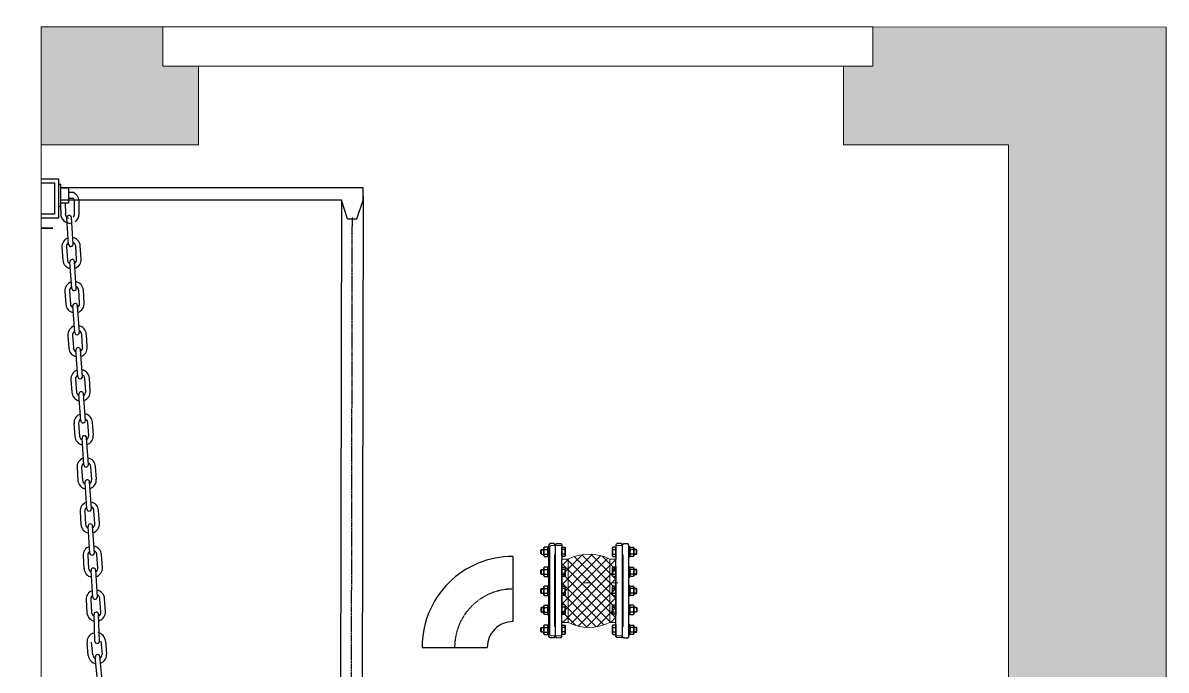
# Model space of a CAD drawing. Header units: millimetres. Extents: x -294625 to 2136527, y -251383 to 128331.
# Drawn here: x 1507182 to 1508635, y -177358 to -176536 of the extents above; entities that cross this region are included whole.
import ezdxf

# ---------------------------------------------------------------- set-up
doc = ezdxf.new("R2010")
doc.units = ezdxf.units.MM
doc.linetypes.add('CENTER', pattern=[3, 1.5, -0.5, 0.5, -0.5])
for name, color, linetype, lineweight in [('0-4', 250, 'Continuous', 5), ('01. CẤP NƯỚC LẠNH', 5, 'Continuous', 9), ('A-FLOR-3', 135, 'Continuous', 25), ('A-FLOR-PATT-1', 254, 'Continuous', 18), ('I-WALL-3', 215, 'Continuous', 35), ('I-WALL-4', 8, 'Continuous', 35), ('ICE-BP', 4, 'Continuous', 25), ('N3-NOTE', 11, 'Continuous', 13)]:
    doc.layers.add(name, color=color, linetype=linetype, lineweight=lineweight)
doc.layers.add('H-N-FITTING-35', color=2, linetype='Continuous')
doc.styles.add('P-VNTIMEH', font='vntimeh.shx', dxfattribs={"width": 0.75, "height": 300})
doc.dimstyles.new('N-NOTE', dxfattribs={"dimtxt": 200, "dimasz": 30, "dimexe": 50, "dimexo": 50, "dimgap": 100, "dimtad": 1, "dimdec": 0, "dimdsep": 46, "dimtxsty": 'P-VNTIMEH', "dimblk": 'OPEN30', "dimcen": 0, "dimse1": 1, "dimse2": 1, "dimclrd": 256, "dimclre": 7, "dimclrt": 256, "dimadec": 0, "dimazin": 0, "dimtfac": 1, "dimtdec": 0, "dimtix": 1, "dimtmove": 2, "dimatfit": 3, "dimldrblk": 'OPEN30', "dimfxl": 1, "dimtolj": 1, "dimtzin": 0, "dimarcsym": 0})

# ---------------------------------------------------------------- blocks, each defined once
blk = doc.blocks.new('cut')
for p, q in [((1044112.8, -17398.2), (1043998.8, -17398.2)), ((1043953.8, -17557.2), (1043953.8, -17443.2))]:
    blk.add_line(p, q)
at = {"color": 8, "linetype": 'CENTER'}
blk.add_arc((1043953.8, -17398.2), 102, 270, 0, dxfattribs=at)
for radius in [159, 45]:
    blk.add_arc((1043953.8, -17398.2), radius, 270, 0)
blk = doc.blocks.new('ExpSin8')
h = blk.add_hatch()
h.set_pattern_fill('ANSI37', color=8, scale=198, style=0)
h.set_pattern_definition([(45, (2.64, -165), (-17.5009, 17.5009), []), (135, (2.64, -165), (-17.5009, -17.5009), [])])
h.paths.add_polyline_path([(201.2, 115.3, 0.240369), (48.8, 115.3), (48.8, -115.3, 0.240369), (201.2, -115.3)])
h.paths.add_polyline_path([(26.4, -115.3), (48.8, -115.3), (48.8, 115.3), (26.4, 115.3)])
h.paths.add_polyline_path([(201.2, 115.3), (201.2, -115.3), (223.6, -115.3), (223.6, 115.3)])
for points in [[(2.6, 131), (0, 131), (0, -131), (2.6, -131)], [(2.6, -165), (26.4, -165), (26.4, 165), (2.6, 165)], [(247.4, -165), (223.6, -165), (223.6, 165), (247.4, 165)], [(247.4, 131), (250, 131), (250, -131), (247.4, -131)]]:
    blk.add_lwpolyline(points, close=True)
at = {"color": 8}
for points in [[(26.4, 115.3), (48.8, 115.3), (48.8, -115.3), (26.4, -115.3)], [(223.6, 115.3), (201.2, 115.3), (201.2, -115.3), (223.6, -115.3)]]:
    blk.add_lwpolyline(points, close=True, dxfattribs=at)
for centre, start, end in [((125, -33.9), 62.9686, 117.0314), ((125, 33.9), 242.9686, 297.0314)]:
    blk.add_arc(centre, 167.6, start, end)
blk = doc.blocks.new('NUT')
at = {"linetype": 'Continuous'}
for p, q in [((-14.7, 12.1), (-13.1, 13)), ((-14.7, 0.9), (-13.1, 0)), ((-7.5, 1.1), (-7.5, 11.9)), ((7.5, 1.1), (7.5, 11.9)), ((14.7, 12.1), (13.1, 13)), ((14.7, 0.9), (13.1, 0))]:
    blk.add_line(p, q, dxfattribs=at)
blk.add_lwpolyline([(-16.5, 16), (-16.5, 13), (16.5, 13), (16.5, 16)], close=True)
for points in [[(-15, 1.1), (-15, 11.9)], [(-13.1, 13), (13.1, 13)], [(-13.1, 0), (13.1, 0)], [(13.1, 0), (-13.1, 0)], [(15, 11.9), (15, 1.1)]]:
    blk.add_lwpolyline(points, dxfattribs=at)
for centre, radius, start, end in [((-11.3, 6.1), 6.9, 57.0867, 122.9133), ((-11.3, 6.9), 6.9, 237.0867, 302.9133), ((0, -13), 26, 73.2213, 106.7787), ((0, 26), 26, 253.2213, 286.7787), ((11.3, 6.1), 6.9, 57.0867, 122.9133), ((11.3, 6.9), 6.9, 237.0867, 302.9133)]:
    blk.add_arc(centre, radius, start, end, dxfattribs=at)
blk = doc.blocks.new('_Open30')
at = {"color": 0, "linetype": 'ByBlock', "lineweight": -2}
for p, q in [((-1, 0.268), (0, 0)), ((0, 0), (-1, -0.268)), ((0, 0), (-1, 0))]:
    blk.add_line(p, q, dxfattribs=at)

msp = doc.modelspace()

# ---------------------------------------------------------------- hatches: boundary and pattern name
at = {"layer": 'A-FLOR-PATT-1'}
h = msp.add_hatch(dxfattribs=at)
h.set_pattern_fill('ANGLE', color=256, scale=3, style=0)
h.set_pattern_definition([(0, (0, 0), (0, 20.955), [15.24, -5.715]), (90, (0, 0), (-20.955, 1e-15), [15.24, -5.715])])
h.paths.add_polyline_path([(1508262.4, -176541), (1508262.4, -176591), (1508225.1, -176591), (1508225.1, -176691), (1508434.8, -176691), (1508435.1, -178481.2), (1507205.1, -178481.2), (1507205.1, -176691), (1507405.1, -176691), (1507405.1, -176591), (1507359.7, -176591), (1507359.7, -176541), (1507205.1, -176541), (1507205.1, -178681.2), (1508635.1, -178681.2), (1508635.1, -176541.3)])

# ---------------------------------------------------------------- linework, layer by layer
at = {"color": 8, "linetype": 'CENTER'}
msp.add_line((1507597.9, -178311.3), (1507600.7, -176783.3), dxfattribs=at)
msp.add_lwpolyline([(1507594.6, -176784.9), (1507606.6, -176784.9)])
at = {"layer": '0-4'}
for p, q in [((1507893.7, -177247.3, -9.7), (1507902.9, -177247.3, -9.7)), ((1507928.8, -177247.3, -9.7), (1507938, -177247.3, -9.7))]:
    msp.add_line(p, q, dxfattribs=at)
at = {"layer": '01. CẤP NƯỚC LẠNH', "elevation": -9.7}
msp.add_lwpolyline([(1507858.8, -177315), (1507858.8, -177200), (1507853.6, -177200, 0.414214), (1507851.8, -177201.8), (1507851.8, -177313.2, 0.414214), (1507853.6, -177315)], format="xyb", close=True, dxfattribs=at)
at = {"layer": 'A-FLOR-3'}
msp.add_line((1507205.1, -176796.7), (1507205.1, -176796.7), dxfattribs=at)
msp.add_line((1507205.1, -176796.7), (1507205.1, -176796.7), dxfattribs=at)
at = {"layer": 'H-N-FITTING-35', "ltscale": 1000}
for p, q in [((1507614.3, -176745.5), (1507230, -176745.5)), ((1507245.6, -176751.3), (1507240.1, -176751.3)), ((1507246.6, -176759.2), (1507240.1, -176759.2)), ((1507614.3, -176756.3), (1507611.7, -178311.3)), ((1507614.3, -176761.3), (1507614.3, -176745.5)), ((1507229.9, -176769), (1507230, -176778.8)), ((1507586.8, -176761.3), (1507230, -176761.3)), ((1507235.7, -176764.9), (1507235.9, -176778.8)), ((1507247.6, -176778.6), (1507247.5, -176762.3)), ((1507253.5, -176778.6), (1507253.3, -176762.2)), ((1507586.8, -176761.3), (1507584.2, -178311.3)), ((1507594.6, -176784.9), (1507586.8, -176761.3)), ((1507606.6, -176784.9), (1507614.3, -176761.3)), ((1507240.1, -176817.5), (1507237.8, -176783.7)), ((1507246, -176817.1), (1507243.6, -176783.3)), ((1507231.5, -176821), (1507232.6, -176837.4)), ((1507237.3, -176820.6), (1507238.5, -176837)), ((1507250.2, -176836.2), (1507249.1, -176819.8)), ((1507256.1, -176835.8), (1507254.9, -176819.4)), ((1507244, -176873.5), (1507241.6, -176839.7)), ((1507249.8, -176873.1), (1507247.5, -176839.3)), ((1507254.1, -176892.2), (1507252.9, -176875.8)), ((1507259.9, -176891.8), (1507258.8, -176875.4)), ((1507235.3, -176877.1), (1507236.5, -176893.4)), ((1507241.2, -176876.7), (1507242.3, -176893)), ((1507247.8, -176929.5), (1507245.5, -176895.7)), ((1507253.7, -176929.1), (1507251.3, -176895.3)), ((1507239.2, -176933.1), (1507240.3, -176949.4)), ((1507245, -176932.7), (1507246.2, -176949)), ((1507257.9, -176948.2), (1507256.8, -176931.9)), ((1507263.8, -176947.8), (1507262.6, -176931.5)), ((1507251.7, -176985.6), (1507249.3, -176951.7)), ((1507257.5, -176985.1), (1507255.2, -176951.3)), ((1507243, -176989.1), (1507244.2, -177005.4)), ((1507248.9, -176988.7), (1507250, -177005)), ((1507261.8, -177004.2), (1507260.6, -176987.9)), ((1507267.6, -177003.8), (1507266.5, -176987.5)), ((1507255.5, -177041.6), (1507253.2, -177007.7)), ((1507261.4, -177041.2), (1507259, -177007.3)), ((1507246.9, -177045.1), (1507248, -177061.4)), ((1507252.7, -177044.7), (1507253.9, -177061)), ((1507265.6, -177060.2), (1507264.5, -177043.9)), ((1507271.5, -177059.8), (1507270.3, -177043.5)), ((1507259.4, -177097.6), (1507257.1, -177063.7)), ((1507265.2, -177097.2), (1507262.9, -177063.3)), ((1507250.8, -177101.1), (1507251.9, -177117.4)), ((1507256.6, -177100.7), (1507257.7, -177117)), ((1507269.5, -177116.2), (1507268.4, -177099.9)), ((1507275.3, -177115.8), (1507274.2, -177099.5)), ((1507263.2, -177153.6), (1507260.9, -177119.7)), ((1507269.1, -177153.2), (1507266.8, -177119.3)), ((1507254.6, -177157.1), (1507255.7, -177173.4)), ((1507260.5, -177156.7), (1507261.6, -177173)), ((1507273.3, -177172.2), (1507272.2, -177155.9)), ((1507279.2, -177171.8), (1507278.1, -177155.5)), ((1507267.1, -177209.6), (1507264.8, -177175.8)), ((1507272.9, -177209.2), (1507270.6, -177175.4)), ((1507867.1, -177201.5, -9.3), (1507867.1, -177214.5, -9.3)), ((1507871, -177205.1, -9.3), (1507867.1, -177205.1, -9.3)), ((1507871, -177202.2, -9.3), (1507871.4, -177202.9, -9.3)), ((1507871.4, -177202.9, -9.3), (1507871.4, -177213.1, -9.3)), ((1507871.4, -177213.1, -9.3), (1507871.4, -177202.9, -9.3)), ((1507931.8, -177202.2, -9.3), (1507931.4, -177202.9, -9.3)), ((1507931.4, -177202.9, -9.3), (1507931.5, -177213.1, -9.3)), ((1507931.5, -177213.1, -9.3), (1507931.4, -177202.9, -9.3)), ((1507931.9, -177205.1, -9.3), (1507935.7, -177205.1, -9.3)), ((1507935.7, -177201.5, -9.3), (1507935.8, -177214.5, -9.3)), ((1507258.5, -177213.1), (1507259.6, -177229.5)), ((1507264.3, -177212.7), (1507265.4, -177229.1)), ((1507277.2, -177228.2), (1507276.1, -177211.9)), ((1507283, -177227.8), (1507281.9, -177211.5)), ((1507871, -177210.9, -9.3), (1507867.1, -177210.9, -9.3)), ((1507871, -177213.8, -9.3), (1507871.4, -177213.1, -9.3)), ((1507931.8, -177213.8, -9.3), (1507931.5, -177213.1, -9.3)), ((1507931.9, -177210.9, -9.3), (1507935.8, -177210.9, -9.3)), ((1507270.9, -177265.6), (1507268.6, -177231.8)), ((1507276.8, -177265.2), (1507274.5, -177231.4)), ((1507867.1, -177226.3, -9.8), (1507867.1, -177288.7, -9.8)), ((1507867.1, -177227, -9.3), (1507867.1, -177239.9, -9.3)), ((1507871, -177230.5, -9.3), (1507867.1, -177230.5, -9.3)), ((1507871, -177236.4, -9.3), (1507867.1, -177236.4, -9.3)), ((1507871, -177227.7, -9.3), (1507871.4, -177228.4, -9.3)), ((1507871, -177239.2, -9.3), (1507871.4, -177238.6, -9.3)), ((1507871.4, -177228.4, -9.3), (1507871.4, -177238.6, -9.3)), ((1507871.4, -177238.6, -9.3), (1507871.4, -177228.4, -9.3)), ((1507931.8, -177227.7, -9.3), (1507931.4, -177228.4, -9.3)), ((1507931.4, -177228.4, -9.3), (1507931.5, -177238.6, -9.3)), ((1507931.5, -177238.6, -9.3), (1507931.4, -177228.4, -9.3)), ((1507931.8, -177239.2, -9.3), (1507931.5, -177238.6, -9.3)), ((1507931.9, -177230.5, -9.3), (1507935.7, -177230.5, -9.3)), ((1507931.9, -177236.4, -9.3), (1507935.8, -177236.4, -9.3)), ((1507935.7, -177227, -9.3), (1507935.8, -177239.9, -9.3)), ((1507935.8, -177226.3, -9.8), (1507935.8, -177288.7, -9.8)), ((1507867.1, -177251.1, -9.3), (1507867.1, -177264, -9.3)), ((1507871, -177251.8, -9.3), (1507871.4, -177252.4, -9.3)), ((1507871.4, -177252.4, -9.3), (1507871.4, -177262.7, -9.3)), ((1507871.4, -177262.7, -9.3), (1507871.4, -177252.4, -9.3)), ((1507931.8, -177251.8, -9.3), (1507931.4, -177252.4, -9.3)), ((1507931.4, -177252.4, -9.3), (1507931.5, -177262.7, -9.3)), ((1507931.5, -177262.7, -9.3), (1507931.4, -177252.4, -9.3)), ((1507935.7, -177251.1, -9.3), (1507935.8, -177264, -9.3)), ((1507281, -177284.3), (1507279.9, -177267.9)), ((1507286.9, -177283.9), (1507285.8, -177267.5)), ((1507871, -177254.6, -9.3), (1507867.1, -177254.6, -9.3)), ((1507871, -177260.5, -9.3), (1507867.1, -177260.5, -9.3)), ((1507871, -177263.3, -9.3), (1507871.4, -177262.7, -9.3)), ((1507931.8, -177263.3, -9.3), (1507931.5, -177262.7, -9.3)), ((1507931.9, -177254.6, -9.3), (1507935.7, -177254.6, -9.3)), ((1507931.9, -177260.5, -9.3), (1507935.8, -177260.5, -9.3)), ((1507262.3, -177269.1), (1507263.4, -177285.5)), ((1507268.2, -177268.7), (1507269.3, -177285.1)), ((1507867.1, -177287.9, -9.3), (1507867.1, -177275, -9.3)), ((1507871, -177278.5, -9.3), (1507867.1, -177278.5, -9.3)), ((1507871, -177275.7, -9.3), (1507871.4, -177276.3, -9.3)), ((1507871.4, -177286.6, -9.3), (1507871.4, -177276.3, -9.3)), ((1507871.4, -177276.3, -9.3), (1507871.4, -177286.6, -9.3)), ((1507931.4, -177286.6, -9.3), (1507931.5, -177276.3, -9.3)), ((1507931.5, -177276.3, -9.3), (1507931.4, -177286.6, -9.3)), ((1507931.8, -177275.7, -9.3), (1507931.5, -177276.3, -9.3)), ((1507931.9, -177278.5, -9.3), (1507935.8, -177278.5, -9.3)), ((1507935.7, -177287.9, -9.3), (1507935.8, -177275, -9.3)), ((1507273.5, -177321.6), (1507272.4, -177287.7)), ((1507279.3, -177321.4), (1507278.2, -177287.5)), ((1507871, -177284.4, -9.3), (1507867.1, -177284.4, -9.3)), ((1507871, -177287.2, -9.3), (1507871.4, -177286.6, -9.3)), ((1507931.8, -177287.2, -9.3), (1507931.4, -177286.6, -9.3)), ((1507931.9, -177284.4, -9.3), (1507935.7, -177284.4, -9.3)), ((1507849.7, -177303.1, -9.3), (1507850.5, -177303.1, -9.3)), ((1507867.1, -177300.5, -9.3), (1507867.1, -177313.4, -9.3)), ((1507871, -177304, -9.3), (1507867.1, -177304, -9.3)), ((1507871, -177309.9, -9.3), (1507867.1, -177309.9, -9.3)), ((1507871, -177301.2, -9.3), (1507871.4, -177301.9, -9.3)), ((1507871, -177312.7, -9.3), (1507871.4, -177312.1, -9.3)), ((1507871.4, -177301.9, -9.3), (1507871.4, -177312.1, -9.3)), ((1507871.4, -177312.1, -9.3), (1507871.4, -177301.9, -9.3)), ((1507931.8, -177301.2, -9.3), (1507931.4, -177301.9, -9.3)), ((1507931.4, -177301.9, -9.3), (1507931.5, -177312.1, -9.3)), ((1507931.5, -177312.1, -9.3), (1507931.4, -177301.9, -9.3)), ((1507931.8, -177312.7, -9.3), (1507931.5, -177312.1, -9.3)), ((1507931.9, -177304, -9.3), (1507935.7, -177304, -9.3)), ((1507931.9, -177309.9, -9.3), (1507935.8, -177309.9, -9.3)), ((1507935.7, -177300.5, -9.3), (1507935.8, -177313.4, -9.3)), ((1507953.2, -177303.1, -9.3), (1507952.3, -177303.1, -9.3)), ((1507265, -177339.7), (1507263.5, -177323.4)), ((1507270.8, -177339.1), (1507269.3, -177322.8)), ((1507281, -177321.7), (1507282.6, -177338)), ((1507286.9, -177321.2), (1507288.4, -177337.5)), ((1507277.2, -177375.5), (1507274, -177341.8)), ((1507283, -177375), (1507279.9, -177341.2))]:
    msp.add_line(p, q, dxfattribs=at)
for points in [[(1507205.1, -176734.2), (1507227.3, -176734.2), (1507227.3, -176784.2), (1507205.1, -176784.2)], [(1507205.1, -176739.2), (1507222.3, -176739.2), (1507222.3, -176779.2), (1507205.1, -176779.2)]]:
    msp.add_lwpolyline(points, dxfattribs=at)
for points in [[(1507227.3, -176769), (1507230, -176769), (1507230, -176741.5), (1507227.3, -176741.5)], [(1507240.1, -176764.9), (1507230, -176764.9), (1507230, -176745.5), (1507240.1, -176745.5)], [(1507844.2, -177211.3), (1507841.1, -177211.2), (1507840.3, -177210.5), (1507840.3, -177205.8), (1507841.1, -177205), (1507844.2, -177205)], [(1507958.6, -177211.3), (1507961.7, -177211.2), (1507962.5, -177210.5), (1507962.5, -177205.8), (1507961.7, -177205), (1507958.6, -177205)], [(1507844.2, -177236.7), (1507841.1, -177236.7), (1507840.3, -177235.9), (1507840.3, -177231.2), (1507841.1, -177230.5), (1507844.2, -177230.5)], [(1507958.6, -177236.7), (1507961.7, -177236.7), (1507962.5, -177235.9), (1507962.5, -177231.2), (1507961.7, -177230.5), (1507958.6, -177230.5)], [(1507844.2, -177260.8), (1507841.1, -177260.8), (1507840.3, -177260), (1507840.3, -177255.3), (1507841.1, -177254.5), (1507844.2, -177254.5)], [(1507958.6, -177260.8), (1507961.7, -177260.8), (1507962.5, -177260), (1507962.5, -177255.3), (1507961.7, -177254.5), (1507958.6, -177254.5)], [(1507844.2, -177278.6), (1507841.1, -177278.6), (1507840.3, -177279.4), (1507840.3, -177284.1), (1507841.1, -177284.9), (1507844.3, -177284.8)], [(1507958.6, -177278.6), (1507961.7, -177278.6), (1507962.5, -177279.4), (1507962.5, -177284.1), (1507961.7, -177284.9), (1507958.6, -177284.8)], [(1507844.2, -177310.2), (1507841.1, -177310.2), (1507840.3, -177309.4), (1507840.3, -177304.7), (1507841.1, -177304), (1507844.2, -177304)], [(1507958.6, -177310.2), (1507961.7, -177310.2), (1507962.5, -177309.4), (1507962.5, -177304.7), (1507961.7, -177304), (1507958.6, -177304)]]:
    msp.add_lwpolyline(points, close=True, dxfattribs=at)
for points, elevation in [([(1507841.1, -177211.2), (1507841.1, -177205)], -9.3), ([(1507841.1, -177205.4), (1507844.2, -177205.4)], -9.3), ([(1507850.5, -177316.3), (1507850.5, -177199)], -9.7), ([(1507850.5, -177199), (1507850.5, -177199)], -9.7), ([(1507850.5, -177199), (1507850.5, -177199)], -9.7), ([(1507850.5, -177199), (1507851.2, -177199)], -9.7), ([(1507851.2, -177199), (1507851.2, -177198.3)], -9.7), ([(1507851.2, -177198.3), (1507851.2, -177198.3)], -9.7), ([(1507851.2, -177198.3), (1507851.2, -177198.3)], -9.7), ([(1507851.2, -177198.3), (1507851.2, -177198.3)], -9.7), ([(1507851.2, -177198.3), (1507851.5, -177198.3)], -9.7), ([(1507851.5, -177198.3), (1507851.5, -177197.6)], -9.7), ([(1507857.4, -177197.6), (1507851.5, -177197.6)], -9.7), ([(1507857.4, -177197.6), (1507851.5, -177197.6)], -9.7), ([(1507857.4, -177197.6), (1507851.5, -177197.6)], -9.7), ([(1507857.4, -177197.6), (1507857.4, -177197.6)], -9.7), ([(1507857.4, -177197.6), (1507857.4, -177197.6)], -9.7), ([(1507857.4, -177197.6), (1507857.4, -177198.3)], -9.7), ([(1507857.4, -177198.3), (1507858.1, -177198.3)], -9.7), ([(1507858.1, -177198.3), (1507858.1, -177198.3)], -9.7), ([(1507858.1, -177198.3), (1507858.1, -177198.3)], -9.7), ([(1507858.1, -177198.3), (1507858.1, -177198.3)], -9.7), ([(1507858.1, -177198.3), (1507858.8, -177199)], -9.7), ([(1507859.5, -177198.3), (1507858.8, -177199)], -9.7), ([(1507858.8, -177199), (1507858.8, -177199)], -9.7), ([(1507858.8, -177316.3), (1507858.8, -177199)], -9.7), ([(1507858.8, -177316.3), (1507858.8, -177199)], -9.7), ([(1507858.8, -177316.3), (1507858.8, -177199)], -9.7), ([(1507858.8, -177199), (1507858.8, -177199)], -9.7), ([(1507858.8, -177316.3), (1507858.8, -177199)], -9.7), ([(1507858.8, -177316.3), (1507858.8, -177199)], -9.7), ([(1507858.8, -177316.3), (1507858.8, -177199)], -9.7), ([(1507860.2, -177198.3), (1507859.5, -177198.3)], -9.7), ([(1507859.5, -177198.3), (1507859.5, -177198.3)], -9.7), ([(1507859.5, -177198.3), (1507859.5, -177198.3)], -9.7), ([(1507859.5, -177198.3), (1507859.5, -177198.3)], -9.7), ([(1507860.2, -177197.6), (1507866.1, -177197.4)], -9.7), ([(1507860.2, -177197.6), (1507866.1, -177197.4)], -9.7), ([(1507860.2, -177197.6), (1507866.1, -177197.4)], -9.7), ([(1507860.2, -177197.6), (1507860.2, -177197.6)], -9.7), ([(1507860.2, -177197.6), (1507860.2, -177197.6)], -9.7), ([(1507860.2, -177197.6), (1507860.2, -177198.3)], -9.7), ([(1507866.1, -177198.1), (1507866.1, -177197.4)], -9.7), ([(1507866.4, -177198.1), (1507866.1, -177198.1)], -9.7), ([(1507866.4, -177198.8), (1507866.4, -177198.1)], -9.7), ([(1507866.4, -177198.1), (1507866.4, -177198.1)], -9.7), ([(1507866.4, -177198.1), (1507866.4, -177198.1)], -9.7), ([(1507866.4, -177198.1), (1507866.4, -177198.1)], -9.7), ([(1507867.1, -177198.8), (1507866.4, -177198.8)], -9.7), ([(1507867.1, -177198.8), (1507867.1, -177198.8)], -9.7), ([(1507867.1, -177198.8), (1507867.1, -177198.8)], -9.7), ([(1507867.1, -177198.8), (1507867.1, -177217.8)], -9.7), ([(1507867.1, -177198.8), (1507867.1, -177217.8)], -9.7), ([(1507867.1, -177198.8), (1507867.1, -177217.8)], -9.7), ([(1507867.1, -177213.9), (1507867.1, -177202.1)], -9.3), ([(1507867.1, -177202.1), (1507871, -177202.1)], -9.3), ([(1507935.7, -177202.1), (1507931.9, -177202.1)], -9.3), ([(1507935.8, -177213.9), (1507935.7, -177202.1)], -9.3), ([(1507935.8, -177198.8), (1507935.8, -177198.8)], -9.7), ([(1507935.8, -177198.8), (1507935.8, -177198.8)], -9.7), ([(1507935.8, -177198.8), (1507936.4, -177198.8)], -9.7), ([(1507935.8, -177198.8), (1507935.8, -177217.8)], -9.7), ([(1507935.8, -177198.8), (1507935.8, -177217.8)], -9.7), ([(1507935.8, -177198.8), (1507935.8, -177217.8)], -9.7), ([(1507936.4, -177198.8), (1507936.4, -177198.1)], -9.7), ([(1507936.4, -177198.1), (1507936.4, -177198.1)], -9.7), ([(1507936.4, -177198.1), (1507936.4, -177198.1)], -9.7), ([(1507936.4, -177198.1), (1507936.4, -177198.1)], -9.7), ([(1507936.4, -177198.1), (1507936.8, -177198.1)], -9.7), ([(1507936.8, -177198.1), (1507936.8, -177197.4)], -9.7), ([(1507942.7, -177197.6), (1507936.8, -177197.4)], -9.7), ([(1507942.7, -177197.6), (1507936.8, -177197.4)], -9.7), ([(1507942.7, -177197.6), (1507936.8, -177197.4)], -9.7), ([(1507942.7, -177197.6), (1507942.7, -177197.6)], -9.7), ([(1507942.7, -177197.6), (1507942.7, -177197.6)], -9.7), ([(1507942.7, -177197.6), (1507942.7, -177198.3)], -9.7), ([(1507942.7, -177198.3), (1507943.4, -177198.3)], -9.7), ([(1507943.4, -177198.3), (1507943.4, -177198.3)], -9.7), ([(1507943.4, -177198.3), (1507943.4, -177198.3)], -9.7), ([(1507943.4, -177198.3), (1507943.4, -177198.3)], -9.7), ([(1507943.4, -177198.3), (1507944, -177199)], -9.7), ([(1507944.7, -177198.3), (1507944, -177199)], -9.7), ([(1507944, -177199), (1507944, -177199)], -9.7), ([(1507944, -177199), (1507944, -177199)], -9.7), ([(1507944, -177316.3), (1507944, -177199)], -9.7), ([(1507945.4, -177198.3), (1507944.7, -177198.3)], -9.7), ([(1507944.7, -177198.3), (1507944.7, -177198.3)], -9.7), ([(1507944.7, -177198.3), (1507944.7, -177198.3)], -9.7), ([(1507944.7, -177198.3), (1507944.7, -177198.3)], -9.7), ([(1507945.4, -177197.6), (1507951.3, -177197.6)], -9.7), ([(1507945.4, -177197.6), (1507951.3, -177197.6)], -9.7), ([(1507945.4, -177197.6), (1507951.3, -177197.6)], -9.7), ([(1507945.4, -177197.6), (1507945.4, -177197.6)], -9.7), ([(1507945.4, -177197.6), (1507945.4, -177197.6)], -9.7), ([(1507945.4, -177197.6), (1507945.4, -177198.3)], -9.7), ([(1507951.3, -177198.3), (1507951.3, -177197.6)], -9.7), ([(1507951.6, -177198.3), (1507951.3, -177198.3)], -9.7), ([(1507951.6, -177199), (1507951.6, -177198.3)], -9.7), ([(1507951.6, -177198.3), (1507951.6, -177198.3)], -9.7), ([(1507951.6, -177198.3), (1507951.6, -177198.3)], -9.7), ([(1507951.6, -177198.3), (1507951.6, -177198.3)], -9.7), ([(1507952.3, -177199), (1507951.6, -177199)], -9.7), ([(1507952.3, -177316.3), (1507952.3, -177199)], -9.7), ([(1507952.3, -177199), (1507952.3, -177199)], -9.7), ([(1507952.3, -177199), (1507952.3, -177199)], -9.7), ([(1507961.7, -177205.4), (1507958.6, -177205.4)], -9.3), ([(1507961.7, -177211.2), (1507961.7, -177205)], -9.3), ([(1507841.1, -177210.9), (1507844.2, -177210.9)], -9.3), ([(1507870.9, -177213.9), (1507867.1, -177213.9)], -9.3), ([(1507867.1, -177316.1), (1507867.1, -177217.8)], -9.7), ([(1507931.9, -177213.9), (1507935.8, -177213.9)], -9.3), ([(1507935.8, -177316.1), (1507935.8, -177217.8)], -9.7), ([(1507961.7, -177210.9), (1507958.6, -177210.9)], -9.3), ([(1507841.1, -177236.7), (1507841.1, -177230.5)], -9.3), ([(1507841.1, -177230.9), (1507844.2, -177230.9)], -9.3), ([(1507841.1, -177236.3), (1507844.2, -177236.3)], -9.3), ([(1507867.1, -177239.4), (1507867.1, -177227.6)], -9.3), ([(1507867.1, -177227.6), (1507871, -177227.6)], -9.3), ([(1507870.9, -177239.4), (1507867.1, -177239.4)], -9.3), ([(1507935.7, -177227.6), (1507931.9, -177227.6)], -9.3), ([(1507931.9, -177239.4), (1507935.8, -177239.4)], -9.3), ([(1507935.8, -177239.4), (1507935.7, -177227.6)], -9.3), ([(1507961.7, -177230.9), (1507958.6, -177230.9)], -9.3), ([(1507961.7, -177236.3), (1507958.6, -177236.3)], -9.3), ([(1507961.7, -177236.7), (1507961.7, -177230.5)], -9.3), ([(1507867.1, -177263.4), (1507867.1, -177251.6)], -9.3), ([(1507867.1, -177251.6), (1507871, -177251.7)], -9.3), ([(1507935.7, -177251.6), (1507931.9, -177251.7)], -9.3), ([(1507935.8, -177263.4), (1507935.7, -177251.6)], -9.3), ([(1507841.1, -177260.8), (1507841.1, -177254.5)], -9.3), ([(1507841.1, -177254.9), (1507844.2, -177254.9)], -9.3), ([(1507841.1, -177260.4), (1507844.2, -177260.4)], -9.3), ([(1507870.9, -177263.4), (1507867.1, -177263.4)], -9.3), ([(1507931.9, -177263.4), (1507935.8, -177263.4)], -9.3), ([(1507961.7, -177254.9), (1507958.6, -177254.9)], -9.3), ([(1507961.7, -177260.4), (1507958.6, -177260.4)], -9.3), ([(1507961.7, -177260.8), (1507961.7, -177254.5)], -9.3), ([(1507841.1, -177278.6), (1507841.1, -177284.9)], -9.3), ([(1507841.1, -177279), (1507844.2, -177279)], -9.3), ([(1507867.1, -177275.6), (1507867.1, -177287.3)], -9.3), ([(1507870.9, -177275.6), (1507867.1, -177275.6)], -9.3), ([(1507931.9, -177275.6), (1507935.8, -177275.6)], -9.3), ([(1507935.8, -177275.6), (1507935.7, -177287.3)], -9.3), ([(1507961.7, -177279), (1507958.6, -177279)], -9.3), ([(1507961.7, -177278.6), (1507961.7, -177284.9)], -9.3), ([(1507841.1, -177284.5), (1507844.3, -177284.5)], -9.3), ([(1507850.5, -177316.3), (1507850.5, -177296.3)], -9.7), ([(1507867.1, -177287.3), (1507871, -177287.3)], -9.3), ([(1507867.1, -177316.1), (1507867.1, -177296.1)], -9.7), ([(1507867.1, -177316.1), (1507867.1, -177296.1)], -9.7), ([(1507935.7, -177287.3), (1507931.9, -177287.3)], -9.3), ([(1507935.8, -177316.1), (1507935.8, -177296.1)], -9.7), ([(1507935.8, -177316.1), (1507935.8, -177296.1)], -9.7), ([(1507952.3, -177316.3), (1507952.3, -177296.3)], -9.7), ([(1507961.7, -177284.5), (1507958.6, -177284.5)], -9.3), ([(1507841.1, -177310.2), (1507841.1, -177304)], -9.3), ([(1507841.1, -177304.3), (1507844.2, -177304.4)], -9.3), ([(1507841.1, -177309.8), (1507844.2, -177309.8)], -9.3), ([(1507867.1, -177312.9), (1507867.1, -177301.1)], -9.3), ([(1507867.1, -177301.1), (1507871, -177301.1)], -9.3), ([(1507935.7, -177301.1), (1507931.9, -177301.1)], -9.3), ([(1507935.8, -177312.9), (1507935.7, -177301.1)], -9.3), ([(1507961.7, -177304.3), (1507958.6, -177304.4)], -9.3), ([(1507961.7, -177309.8), (1507958.6, -177309.8)], -9.3), ([(1507961.7, -177310.2), (1507961.7, -177304)], -9.3), ([(1507851.2, -177316.3), (1507850.5, -177316.3)], -9.7), ([(1507850.5, -177316.3), (1507850.5, -177316.3)], -9.7), ([(1507851.2, -177316.7), (1507851.2, -177316.3)], -9.7), ([(1507851.5, -177316.7), (1507851.2, -177316.7)], -9.7), ([(1507851.2, -177316.7), (1507851.2, -177316.7)], -9.7), ([(1507851.2, -177316.7), (1507851.2, -177316.7)], -9.7), ([(1507851.2, -177316.7), (1507851.2, -177316.7)], -9.7), ([(1507851.5, -177317.3), (1507851.5, -177316.7)], -9.7), ([(1507857.4, -177317.3), (1507851.5, -177317.3)], -9.7), ([(1507857.4, -177317.3), (1507851.5, -177317.3)], -9.7), ([(1507857.4, -177317.3), (1507851.5, -177317.3)], -9.7), ([(1507851.5, -177317.3), (1507851.5, -177317.3)], -9.7), ([(1507857.4, -177317.3), (1507857.1, -177317.3)], -9.7), ([(1507858.1, -177316.7), (1507857.4, -177316.7)], -9.7), ([(1507857.4, -177316.7), (1507857.4, -177316.7)], -9.7), ([(1507857.4, -177316.7), (1507857.4, -177317.3)], -9.7), ([(1507857.4, -177317.3), (1507857.4, -177317.3)], -9.7), ([(1507858.8, -177316.3), (1507858.1, -177316.7)], -9.7), ([(1507858.1, -177316.7), (1507858.1, -177316.7)], -9.7), ([(1507858.1, -177316.7), (1507858.1, -177316.7)], -9.7), ([(1507858.8, -177316.3), (1507858.8, -177316.3)], -9.7), ([(1507858.8, -177316.3), (1507858.8, -177316.3)], -9.7), ([(1507858.8, -177316.3), (1507858.8, -177316.3)], -9.7), ([(1507858.8, -177316.3), (1507858.8, -177316.3)], -9.7), ([(1507858.8, -177316.3), (1507859.5, -177316.7)], -9.7), ([(1507859.5, -177316.7), (1507859.5, -177316.7)], -9.7), ([(1507859.5, -177316.7), (1507859.5, -177316.7)], -9.7), ([(1507859.5, -177316.7), (1507860.2, -177316.7)], -9.7), ([(1507860.2, -177316.7), (1507860.2, -177316.7)], -9.7), ([(1507860.2, -177316.7), (1507860.2, -177317.3)], -9.7), ([(1507860.2, -177317.3), (1507866.1, -177317.1)], -9.7), ([(1507860.2, -177317.3), (1507866.1, -177317.1)], -9.7), ([(1507860.2, -177317.3), (1507866.1, -177317.1)], -9.7), ([(1507860.2, -177317.3), (1507860.2, -177317.3)], -9.7), ([(1507860.2, -177317.3), (1507860.5, -177317.3)], -9.7), ([(1507866.1, -177317.1), (1507866.1, -177316.5)], -9.7), ([(1507866.1, -177316.5), (1507866.4, -177316.5)], -9.7), ([(1507866.1, -177317.1), (1507866.1, -177317.1)], -9.7), ([(1507866.4, -177316.5), (1507866.4, -177316.1)], -9.7), ([(1507866.4, -177316.1), (1507867.1, -177316.1)], -9.7), ([(1507866.4, -177316.5), (1507866.4, -177316.5)], -9.7), ([(1507866.4, -177316.5), (1507866.4, -177316.5)], -9.7), ([(1507866.4, -177316.5), (1507866.4, -177316.5)], -9.7), ([(1507870.9, -177312.9), (1507867.1, -177312.9)], -9.3), ([(1507867.1, -177316.1), (1507867.1, -177316.1)], -9.7), ([(1507931.9, -177312.9), (1507935.8, -177312.9)], -9.3), ([(1507936.4, -177316.1), (1507935.8, -177316.1)], -9.7), ([(1507935.8, -177316.1), (1507935.8, -177316.1)], -9.7), ([(1507936.4, -177316.5), (1507936.4, -177316.1)], -9.7), ([(1507936.8, -177316.5), (1507936.4, -177316.5)], -9.7), ([(1507936.4, -177316.5), (1507936.4, -177316.5)], -9.7), ([(1507936.4, -177316.5), (1507936.4, -177316.5)], -9.7), ([(1507936.4, -177316.5), (1507936.4, -177316.5)], -9.7), ([(1507936.8, -177317.1), (1507936.8, -177316.5)], -9.7), ([(1507942.7, -177317.3), (1507936.8, -177317.1)], -9.7), ([(1507942.7, -177317.3), (1507936.8, -177317.1)], -9.7), ([(1507942.7, -177317.3), (1507936.8, -177317.1)], -9.7), ([(1507936.8, -177317.1), (1507936.8, -177317.1)], -9.7), ([(1507942.7, -177317.3), (1507942.3, -177317.3)], -9.7), ([(1507943.4, -177316.7), (1507942.7, -177316.7)], -9.7), ([(1507942.7, -177316.7), (1507942.7, -177316.7)], -9.7), ([(1507942.7, -177316.7), (1507942.7, -177317.3)], -9.7), ([(1507942.7, -177317.3), (1507942.7, -177317.3)], -9.7), ([(1507944, -177316.3), (1507943.4, -177316.7)], -9.7), ([(1507943.4, -177316.7), (1507943.4, -177316.7)], -9.7), ([(1507943.4, -177316.7), (1507943.4, -177316.7)], -9.7), ([(1507944, -177316.3), (1507944, -177316.3)], -9.7), ([(1507944, -177316.3), (1507944, -177316.3)], -9.7), ([(1507944, -177316.3), (1507944.7, -177316.7)], -9.7), ([(1507944, -177316.3), (1507944, -177316.3)], -9.7), ([(1507944, -177316.3), (1507944, -177316.3)], -9.7), ([(1507944.7, -177316.7), (1507944.7, -177316.7)], -9.7), ([(1507944.7, -177316.7), (1507944.7, -177316.7)], -9.7), ([(1507944.7, -177316.7), (1507945.4, -177316.7)], -9.7), ([(1507945.4, -177316.7), (1507945.4, -177316.7)], -9.7), ([(1507945.4, -177316.7), (1507945.4, -177317.3)], -9.7), ([(1507945.4, -177317.3), (1507951.3, -177317.3)], -9.7), ([(1507945.4, -177317.3), (1507951.3, -177317.3)], -9.7), ([(1507945.4, -177317.3), (1507951.3, -177317.3)], -9.7), ([(1507945.4, -177317.3), (1507945.4, -177317.3)], -9.7), ([(1507945.4, -177317.3), (1507945.7, -177317.3)], -9.7), ([(1507951.3, -177317.3), (1507951.3, -177316.7)], -9.7), ([(1507951.3, -177316.7), (1507951.6, -177316.7)], -9.7), ([(1507951.3, -177317.3), (1507951.3, -177317.3)], -9.7), ([(1507951.6, -177316.7), (1507951.6, -177316.3)], -9.7), ([(1507951.6, -177316.3), (1507952.3, -177316.3)], -9.7), ([(1507951.6, -177316.7), (1507951.6, -177316.7)], -9.7), ([(1507951.6, -177316.7), (1507951.6, -177316.7)], -9.7), ([(1507951.6, -177316.7), (1507951.6, -177316.7)], -9.7), ([(1507952.3, -177316.3), (1507952.3, -177316.3)], -9.7)]:
    msp.add_lwpolyline(points, dxfattribs=dict(at, elevation=elevation))
for centre, radius, start, end in [((1507241.6, -176762.3), 11.7, 0.5836, 70.2872), ((1507241.6, -176762.3), 5.86, 0.5836, 32.6933), ((1507241.7, -176778.7), 11.7, 180.5836, 274.7162), ((1507241.7, -176778.7), 5.86, 180.5836, 250.7913), ((1507240.7, -176783.5), 2.93, 3.9356, 183.9356), ((1507240.7, -176783.5), 2.93, 3.9356, 183.9356), ((1507241.8, -176778.7), 5.86, 312.1586, 0.5836), ((1507241.8, -176778.7), 11.7, 303.583, 0.5836), ((1507243.2, -176820.2), 11.7, 108.1358, 183.9356), ((1507243.2, -176820.2), 5.86, 123.3172, 183.9356), ((1507243, -176817.3), 2.93, 183.9356, 3.9356), ((1507243.2, -176820.2), 11.7, 3.9356, 79.4581), ((1507243.2, -176820.2), 5.86, 3.9356, 63.9356), ((1507244.3, -176836.6), 11.7, 183.9356, 259.7353), ((1507244.3, -176836.6), 5.86, 183.9356, 244.554), ((1507244.6, -176839.5), 2.93, 3.9356, 183.9356), ((1507244.4, -176836.6), 5.86, 303.9356, 3.9356), ((1507244.4, -176836.6), 11.7, 288.4131, 3.9356), ((1507247, -176876.3), 11.7, 108.1358, 183.9356), ((1507247, -176876.3), 5.86, 123.3172, 183.9356), ((1507246.9, -176873.3), 2.93, 183.9356, 3.9356), ((1507247.1, -176876.3), 11.7, 3.9356, 79.4581), ((1507247.1, -176876.3), 5.86, 3.9356, 63.9356), ((1507248.2, -176892.6), 11.7, 183.9356, 259.7353), ((1507248.2, -176892.6), 5.86, 183.9356, 244.554), ((1507248.4, -176895.5), 2.93, 3.9356, 183.9356), ((1507248.2, -176892.6), 5.86, 303.9356, 3.9356), ((1507248.2, -176892.6), 11.7, 288.4131, 3.9356), ((1507250.9, -176932.3), 11.7, 108.1358, 183.9356), ((1507250.9, -176932.3), 5.86, 123.3172, 183.9356), ((1507250.7, -176929.3), 2.93, 183.9356, 3.9356), ((1507250.9, -176932.3), 11.7, 3.9356, 79.4581), ((1507250.9, -176932.3), 5.86, 3.9356, 63.9356), ((1507252.3, -176951.5), 2.93, 3.9356, 183.9356), ((1507252.1, -176948.6), 5.86, 303.9356, 3.9356), ((1507252.1, -176948.6), 11.7, 288.4131, 3.9356), ((1507252, -176948.6), 11.7, 183.9356, 259.7353), ((1507252, -176948.6), 5.86, 183.9356, 244.554), ((1507254.7, -176988.3), 11.7, 108.1358, 183.9356), ((1507254.8, -176988.3), 11.7, 3.9356, 79.4581), ((1507254.7, -176988.3), 5.86, 123.3172, 183.9356), ((1507254.6, -176985.3), 2.93, 183.9356, 3.9356), ((1507254.8, -176988.3), 5.86, 3.9356, 63.9356), ((1507255.9, -177004.6), 11.7, 183.9356, 259.7353), ((1507255.9, -177004.6), 5.86, 183.9356, 244.554), ((1507256.1, -177007.5), 2.93, 3.9356, 183.9356), ((1507255.9, -177004.6), 5.86, 303.9356, 3.9356), ((1507255.9, -177004.6), 11.7, 288.4131, 3.9356), ((1507258.6, -177044.3), 11.7, 108.1358, 183.9356), ((1507258.7, -177044.3), 11.7, 3.9356, 79.4581), ((1507258.6, -177044.3), 5.86, 123.3172, 183.9356), ((1507258.4, -177041.4), 2.93, 183.9356, 3.9356), ((1507258.7, -177044.3), 5.86, 3.9356, 63.9356), ((1507259.7, -177060.6), 11.7, 183.9356, 259.7353), ((1507259.7, -177060.6), 5.86, 183.9356, 244.554), ((1507260, -177063.5), 2.93, 3.9356, 183.9356), ((1507259.8, -177060.6), 5.86, 303.9356, 3.9356), ((1507259.8, -177060.6), 11.7, 288.4131, 3.9356), ((1507262.4, -177100.3), 11.7, 108.1358, 183.9356), ((1507262.5, -177100.3), 11.7, 3.9356, 79.4581), ((1507262.4, -177100.3), 5.86, 123.3172, 183.9356), ((1507262.3, -177097.4), 2.93, 183.9356, 3.9356), ((1507262.5, -177100.3), 5.86, 3.9356, 63.9356), ((1507263.6, -177116.6), 11.7, 183.9356, 259.7353), ((1507263.6, -177116.6), 5.86, 183.9356, 244.554), ((1507263.8, -177119.5), 2.93, 3.9356, 183.9356), ((1507263.6, -177116.6), 5.86, 303.9356, 3.9356), ((1507263.6, -177116.6), 11.7, 288.4131, 3.9356), ((1507266.3, -177156.3), 11.7, 108.1358, 183.9356), ((1507266.3, -177156.3), 5.86, 123.3172, 183.9356), ((1507266.4, -177156.3), 11.7, 3.9356, 79.4581), ((1507266.4, -177156.3), 5.86, 3.9356, 63.9356), ((1507266.2, -177153.4), 2.93, 183.9356, 3.9356), ((1507267.4, -177172.6), 11.7, 183.9356, 259.7353), ((1507267.4, -177172.6), 5.86, 183.9356, 244.554), ((1507267.7, -177175.6), 2.93, 3.9356, 183.9356), ((1507267.5, -177172.6), 5.86, 303.9356, 3.9356), ((1507267.5, -177172.6), 11.7, 288.4131, 3.9356), ((1507270.2, -177212.3), 11.7, 108.1358, 183.9356), ((1507270.2, -177212.3), 5.86, 123.3172, 183.9356), ((1507270, -177209.4), 2.93, 183.9356, 3.9356), ((1507270.2, -177212.3), 11.7, 3.9356, 79.4581), ((1507270.2, -177212.3), 5.86, 3.9356, 63.9356), ((1507271.3, -177228.6), 11.7, 183.9356, 259.7353), ((1507271.3, -177228.6), 5.86, 183.9356, 244.554), ((1507271.5, -177231.6), 2.93, 3.9356, 183.9356), ((1507271.3, -177228.6), 5.86, 303.9356, 3.9356), ((1507271.3, -177228.6), 11.7, 288.4131, 3.9356), ((1507274, -177268.3), 11.7, 108.1358, 183.9356), ((1507274, -177268.3), 5.86, 123.3172, 183.9356), ((1507273.9, -177265.4), 2.93, 183.9356, 3.9356), ((1507274.1, -177268.3), 11.7, 3.9356, 79.4581), ((1507274.1, -177268.3), 5.86, 3.9356, 63.9356), ((1507275.1, -177284.7), 11.7, 183.9356, 259.7353), ((1507275.1, -177284.7), 5.86, 183.9356, 244.554), ((1507275.3, -177287.6), 2.93, 1.9126, 181.9126), ((1507275.2, -177284.7), 5.86, 303.9356, 3.9356), ((1507275.2, -177284.7), 11.7, 288.4131, 3.9356), ((1507275.2, -177322.3), 11.7, 109.8392, 185.3617), ((1507275.2, -177322.2), 11.7, 4.9487, 80.4712), ((1507276.4, -177321.5), 2.93, 180.804, 0.804), ((1507276.7, -177338.6), 11.7, 185.3617, 260.8842), ((1507276.7, -177338.6), 5.86, 185.3617, 245.3617), ((1507277, -177341.5), 2.93, 5.3617, 185.3617), ((1507276.7, -177338.6), 5.86, 304.7433, 5.3617), ((1507276.7, -177338.6), 11.7, 289.562, 5.3617)]:
    msp.add_arc(centre, radius, start, end, dxfattribs=at)
for centre, major_axis, start_param, end_param in [((1507868.7, -177203.6, -9.3), (-1.91, 1.91), 3.350064, 4.498955), ((1507861.2, -177208, -9.3), (-7.2, -7.2), 2.060871, 2.646556), ((1507868.7, -177212.4, -9.3), (-1.91, 1.91), 3.350064, 4.498955), ((1507868.7, -177237.9, -9.3), (-1.91, 1.91), 3.350064, 4.498955), ((1507868.7, -177229.1, -9.3), (-1.91, 1.91), 3.350064, 4.498955), ((1507861.2, -177233.5, -9.3), (-7.2, -7.2), 2.060871, 2.646556), ((1507868.7, -177253.1, -9.3), (-1.91, 1.91), 3.350064, 4.498955), ((1507868.7, -177261.9, -9.3), (-1.91, 1.91), 3.350064, 4.498955), ((1507861.2, -177257.5, -9.3), (-7.2, -7.2), 2.060871, 2.646556), ((1507934.2, -177277, -9.3), (1.91, -1.91), 3.349953, 4.498844), ((1507941.6, -177281.5, -9.3), (7.2, 7.2), 2.06076, 2.646445), ((1507934.1, -177285.8, -9.3), (1.91, -1.91), 3.349953, 4.498844), ((1507868.7, -177311.4, -9.3), (-1.91, 1.91), 3.350064, 4.498955), ((1507868.7, -177302.6, -9.3), (-1.91, 1.91), 3.350064, 4.498955), ((1507861.2, -177307, -9.3), (-7.2, -7.2), 2.060871, 2.646556)]:
    msp.add_ellipse(centre, major_axis=major_axis, ratio=1, start_param=start_param, end_param=end_param, dxfattribs=at)
at = {"layer": 'H-N-FITTING-35', "ltscale": 1000, "extrusion": (0, 0, -1)}
for centre, major_axis, start_param, end_param in [((1507934.1, -177203.6, -9.3), (1.91, 1.91), 3.350064, 4.498955), ((1507941.6, -177208, -9.3), (7.2, -7.2), 2.060871, 2.646556), ((1507934.2, -177212.4, -9.3), (1.91, 1.91), 3.350064, 4.498955), ((1507934.1, -177229.1, -9.3), (1.91, 1.91), 3.350064, 4.498955), ((1507941.6, -177233.5, -9.3), (7.2, -7.2), 2.060871, 2.646556), ((1507934.2, -177237.9, -9.3), (1.91, 1.91), 3.350064, 4.498955), ((1507934.1, -177253.1, -9.3), (1.91, 1.91), 3.350064, 4.498955), ((1507941.6, -177257.5, -9.3), (7.2, -7.2), 2.060871, 2.646556), ((1507934.2, -177261.9, -9.3), (1.91, 1.91), 3.350064, 4.498955), ((1507868.7, -177277, -9.3), (-1.91, -1.91), 3.349953, 4.498844), ((1507861.2, -177281.5, -9.3), (-7.2, 7.2), 2.06076, 2.646445), ((1507868.7, -177285.8, -9.3), (-1.91, -1.91), 3.349953, 4.498844), ((1507934.1, -177302.6, -9.3), (1.91, 1.91), 3.350064, 4.498955), ((1507941.6, -177307, -9.3), (7.2, -7.2), 2.060871, 2.646556), ((1507934.2, -177311.4, -9.3), (1.91, 1.91), 3.350064, 4.498955)]:
    msp.add_ellipse(centre, major_axis=major_axis, ratio=1, start_param=start_param, end_param=end_param, dxfattribs=at)
at = {"layer": 'I-WALL-3'}
for p, q in [((1507205.1, -176796.7), (1507205.1, -176796.7)), ((1507220.1, -176796.7), (1507220.1, -176796.7))]:
    msp.add_line(p, q, dxfattribs=at)
at = {"layer": 'I-WALL-4'}
msp.add_line((1507220.1, -176796.7), (1507205.1, -176796.7), dxfattribs=at)
at = {"layer": 'N3-NOTE'}
msp.add_lwpolyline([(1508262.4, -176541), (1508262.4, -176591), (1508225.1, -176591), (1508225.1, -176691), (1508434.8, -176691), (1508435.1, -178481.2), (1507205.1, -178481.2), (1507205.1, -176691), (1507405.1, -176691), (1507405.1, -176591), (1507359.7, -176591), (1507359.7, -176541), (1507205.1, -176541), (1507205.1, -178681.2), (1508635.1, -178681.2), (1508635.1, -176541.3), (1508262.4, -176541)], dxfattribs=at)
msp.add_lwpolyline([(1507359.7, -176541), (1508262.4, -176541), (1508262.4, -176591), (1507359.7, -176591)], close=True, dxfattribs=at)

# ---------------------------------------------------------------- block references
at = {"layer": '01. CẤP NƯỚC LẠNH', "xscale": -0.34831069313828, "yscale": 0.34831069313828, "zscale": 0.34831069313828}
msp.add_blockref('ExpSin8', (1507944.9, -177257.5, -9.7), dxfattribs=at)
at = {"layer": 'H-N-FITTING-35', "ltscale": 1000}
for p, xscale, yscale, zscale, rotation in [((1507844.2, -177208.1, -9.3), -0.3918160260633163, 0.3918160260633162, 0.3918160260633162, 269.8578430379989), ((1507958.6, -177208.1, -9.3), 0.3918160260633163, 0.3918160260633163, 0.3918160260633163, 90.1421569620011), ((1507844.2, -177233.6, -9.3), -0.3918160260633163, 0.3918160260633162, 0.3918160260633162, 269.8578430379989), ((1507958.6, -177233.6, -9.3), 0.3918160260633163, 0.3918160260633163, 0.3918160260633163, 90.1421569620011), ((1507844.2, -177257.6, -9.3), -0.3918160260633163, 0.3918160260633162, 0.3918160260633162, 269.8578430379989), ((1507958.6, -177257.6, -9.3), 0.3918160260633163, 0.3918160260633163, 0.3918160260633163, 90.1421569620011), ((1507844.2, -177307.1, -9.3), -0.3918160260633163, 0.3918160260633162, 0.3918160260633162, 269.8578430379989), ((1507958.6, -177307.1, -9.3), 0.3918160260633163, 0.3918160260633163, 0.3918160260633163, 90.1421569620011)]:
    msp.add_blockref('NUT', p, dxfattribs=dict(at, xscale=xscale, yscale=yscale, zscale=zscale, rotation=rotation))
at = {"layer": 'H-N-FITTING-35', "ltscale": 1000, "extrusion": (0, 0, -1), "yscale": 0.3918160260584688, "zscale": -0.3918160260584688}
for p, xscale, rotation in [((-1507844.2, -177281.7, 9.3), -0.3918160260584688, 89.85148481747129), ((-1507958.6, -177281.7, 9.3), 0.3918160260584688, 270.1485151825287)]:
    msp.add_blockref('NUT', p, dxfattribs=dict(at, xscale=xscale, rotation=rotation))
at = {"layer": 'ICE-BP', "ltscale": 1000, "xscale": 0.7272727272727272, "yscale": 0.7272727272727272, "zscale": 0.7272727272727272, "rotation": 180}
msp.add_blockref('cut', (2267044, -189982.7), dxfattribs=at)

# ---------------------------------------------------------------- leaders
at = {"layer": 'N3-NOTE'}
msp.add_leader([(1507286.5, -178158.9), (1506644.4, -174988.3), (1504583.3, -174988.3)], dimstyle='N-NOTE', override={"dimasz": 100, "dimgap": 100, "dimtad": 0}, dxfattribs=at)

doc.saveas('drawing.dxf')
